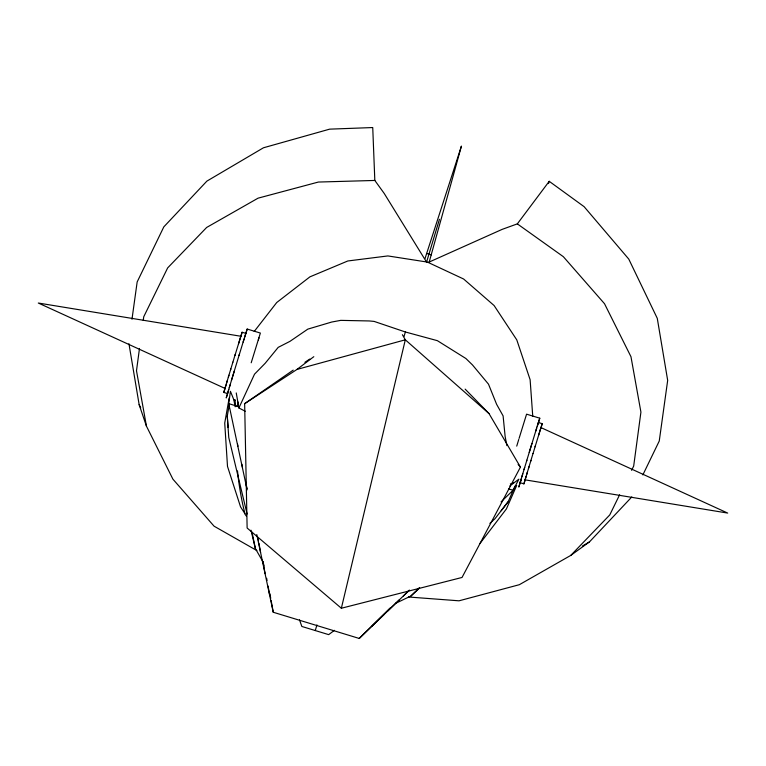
<?xml version="1.0" encoding="UTF-8"?>
<svg xmlns="http://www.w3.org/2000/svg" width="766" height="766" viewBox="0 0 766 766"><rect width="100%" height="100%" fill="white"/><g stroke="black" fill="none" stroke-linecap="round" stroke-linejoin="round"><path stroke-width="1.15" d="M139.479 348.463L136.492 370.754L146.44 426.135L172.896 479.143L214.068 526.175L256.859 550.543M143.252 320.312L143.73 316.789L167.658 267.909L206.657 227.454L258.065 198.164L318.378 182.049L374.823 180.45L384.206 193.434L426.49 261.972M131.982 319.259L137.162 281.945L163.819 226.88L206.897 181.111L263.466 147.781L329.658 129.148L372.736 127.549L374.823 180.45M247.14 489.886L228.737 403.644L230.432 391.311L233.841 399.747L235.152 406.794M237.23 406.641L238.044 401.968M228.067 427.514L227.272 416.062L229.427 403.797M229.187 397.927L224.725 423.081L227.502 466.408L240.553 506.872L244.9 513.632M235.382 400.312L233.841 399.747M293.215 370.112L244.651 403.672L247.131 528.023L341.358 608.242L405.319 339.807L402.399 334.694M429.228 261.943L453.663 174.131A395.553 0.929 -74.5 0 1 461.419 146.095A395.553 4.184 -72.1 0 1 452.467 173.777L425.015 258.554M228.766 389.425L227.559 393.571L223.787 392.422L227.311 380.635M238.523 343.752L240.878 336.255L38.3 303.03L225.013 388.419L226.056 384.819M244.613 337.308L245.857 333.392L242.094 332.252L240.888 336.398M251.2 362.778L260.373 333.057L247.188 329.045L245.809 333.785M525.15 479.947L523.906 483.863L520.143 482.714L521.34 478.568M538.144 423.627L538.441 422.545L542.213 423.684L541.007 427.84M519.08 438.401L526.577 414.167L539.762 418.188L538.393 422.937M523.906 483.863L527.42 472.076M542.213 423.684L540.959 427.6L727.7 513.076L525.122 479.861L526.165 476.26M230.212 384.599L226.238 397.927L227.665 393.446M258.334 340.018L258.994 337.806M522.785 473.742L518.812 487.071L520.909 480.426M226.439 383.45L228.948 375.206M229.264 387.653L234.3 371.05M315.266 630.542L316.952 624.932M426.538 262.202L439.445 219.306M521.847 476.797L524.681 467.471M526.558 474.891L529.057 466.638M228.325 377.178L230.853 368.886M231.428 380.472L239.375 354.313M403.998 336.533L405.377 331.984L374.124 321.404L369.279 320.954L340.736 320.37L331.716 322.036L307.827 329.121L289.979 341.339L278.202 347.362L265.16 363.304L254.523 374.172L238.896 407.972L245.264 411.246M548.523 183.572L549.212 181.312L584.113 206.676L628.771 259.09L657.276 318.34L667.674 380.396L659.258 441.015L642.856 474.91M524.011 469.615L526.884 460.194M528.444 468.62L530.972 460.328M230.528 369.901L232.902 362.107M232.902 362.136L235.267 354.323M516.734 446.118L518.764 439.435M526.529 461.285L531.949 443.457M529.249 452.39L536.66 428.079M530.647 461.333L533.012 453.539M533.021 453.577L535.386 445.764M234.961 355.395L242.094 332.252M239.04 355.472L244.086 338.936M535.07 446.827L540.959 427.6L538.642 435.193M243.148 342.048L247.188 329.045M535.731 431.191L539.762 418.188M225.041 388.515L223.787 392.422M537.196 426.451L538.441 422.545M225.013 388.419L225.29 387.577M520.143 482.714L520.459 481.757M525.122 479.861L525.409 479.018M516.667 485.51L506.422 508.902L480.062 543.362M501.184 510.721L508.193 501.663L515.039 486.123M619.637 494.759L609.755 514.953L570.756 555.417L519.348 584.697L459.035 600.812L408.47 597.001M631.605 470.324L633.683 466.073L640.922 412.108L630.973 356.726L604.518 303.719L563.345 256.687L517.337 223.873L502.161 229.369L428.194 262.489M501.06 501.874L513.096 490.278L518.86 479.19L512.655 483.844L511.468 484.332L510.376 483.806M465.144 389.118L489.014 413.592L520.44 467.107L462.032 577.459L341.358 608.242M517.337 223.873L549.212 181.312M508.193 501.663L495.047 518.659L489.905 523.379M254.197 331.496L276.737 302.513L309.904 276.861L347.812 260.976L387.883 255.93L427.38 262.087L463.612 279.006L494.108 305.548L516.791 339.893L530.12 379.706L532.753 416.369M570.756 555.417L589.523 541.849L631.797 496.952M389.951 608.08L359.244 638.451L273.251 612.254L256.773 534.553M509.792 486.037L513.143 482.618M395.39 603.464L410.969 595.967L419.481 587.608M372.065 626.109L384.436 614.15M387.72 611.019L399.258 599.874M403.385 595.938L409.389 590.136M359.244 638.451L409.149 590.385M410.969 595.967L419.663 587.962M244.651 403.672L296.988 369.423L313.811 356.688M334.426 630.341L328.671 634.631L301.852 626.464L299.487 619.847M304.897 362.308L309.761 359.062M582.332 546.091L589.523 541.849M296.988 369.423L405.319 339.807L489.014 413.592M405.377 331.984L437.386 340.679L465.862 358.488L472.469 364.922L488.497 384.168L496.607 404.304L503.099 415.881L505.129 436.419L506.872 445.63M426.557 253.441L431.354 254.877M228.737 403.644L239.021 406.775M508.528 488.89L513.096 490.278M518.122 464.435L520.44 467.107M246.269 516.006L245.043 514.245L243.033 505.675A323.836 307.223 17.7 0 1 237.508 470.927M250.98 530.177L255.384 548.561L263.284 562.397M128.947 343.743L139.144 404.63L140.705 407.857M139.144 404.63L146.44 426.135M247.112 514.072L228.766 437.52L227.272 416.062M263.514 563.738L264.002 565.969M252.024 532.207L255.384 548.561M269.891 593.64L270.733 598.294M271.154 600.621L273.251 612.254M266.645 578.253L267.047 580.475M268.052 586.028L269.651 594.904M262.92 561.478L265.122 573.667M258.085 538.584L258.506 540.892M258.918 543.199L260.593 552.43M245.781 481.986L246.997 488.727M241.874 464.215L242.468 467.49M237.575 444.251L237.929 446.252M236.244 392.929L238.896 407.972M235.028 399.909L235.65 406.411"/></g></svg>
